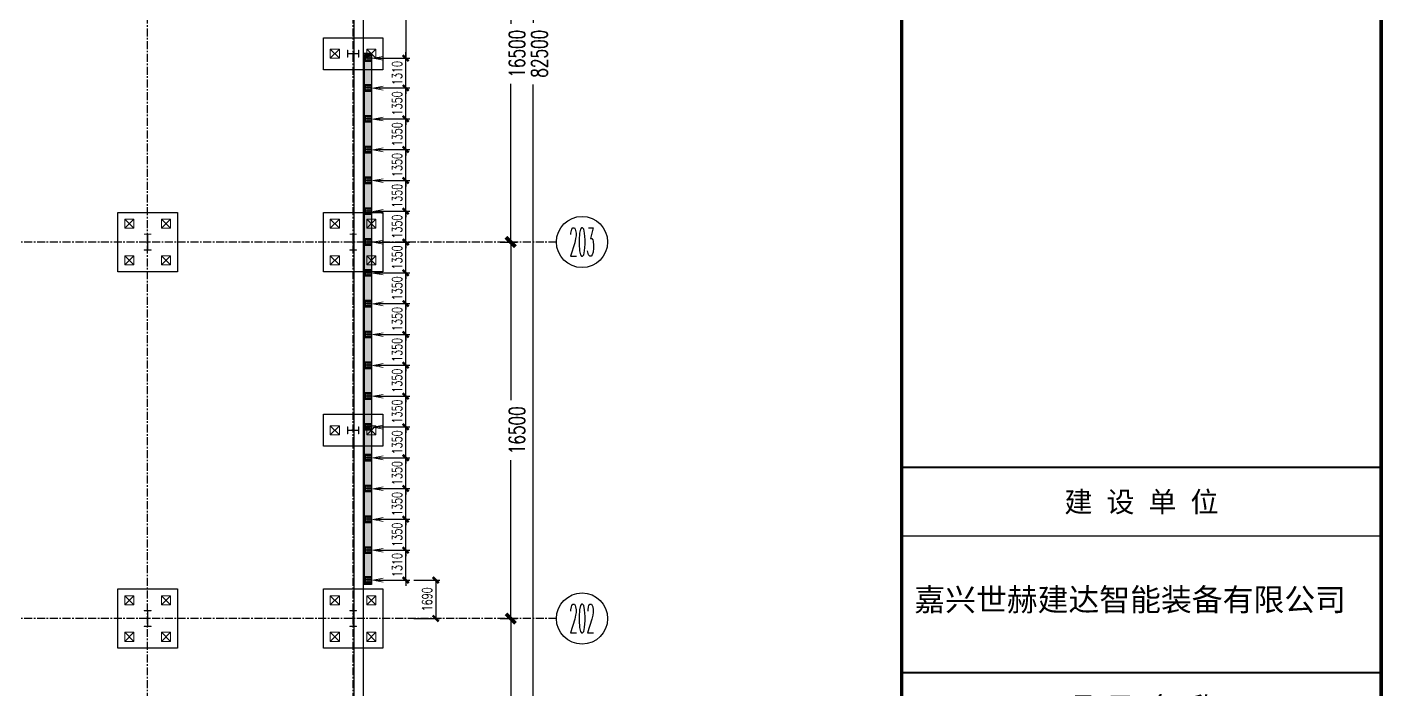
# Model space of a CAD drawing. Extents: x 782294 to 1727252, y -631030 to 17645.
# Drawn here: x 1160275 to 1219652, y -384468 to -355468 of the extents above; entities that cross this region are included whole.
import ezdxf
from ezdxf.enums import TextEntityAlignment as Align

# ---------------------------------------------------------------- set-up
doc = ezdxf.new("R2010")
doc.units = 0
doc.linetypes.add('CENTER', pattern=[2, 1.25, -0.25, 0.25, -0.25])
doc.layers.get('Defpoints').update_dxf_attribs({"color": 210})
for name, color, linetype in [('!ZN1-标注-173', 173, 'Continuous'), ('!ZN3-铝板幕墙-3', 3, 'Continuous'), ('0-cxFrame', 155, 'Continuous'), ('2钢材断面', 2, 'Continuous'), ('30预埋件', 30, 'Continuous'), ('3符号', 3, 'Continuous'), ('40钢材投影', 40, 'Continuous'), ('ALT_CEN-0-30', 1, 'CENTER'), ('DIM', 173, 'Continuous'), ('DOTE', 1, 'CENTER'), ('S-BKL', 4, 'Continuous'), ('S-DOTE1', 140, 'CENTER'), ('S-HATCH1-W', 252, 'Continuous'), ('结构轮廓线', 1, 'Continuous')]:
    doc.layers.add(name, color=color, linetype=linetype)
for name, color, linetype, lineweight in [('0-cxText', 131, 'Continuous', 25), ('S-col', 2, 'Continuous', 0), ('S-zhuang', 1, 'Continuous', 0)]:
    doc.layers.add(name, color=color, linetype=linetype, lineweight=lineweight)
doc.layers.add('A-云线2', color=3, linetype='Continuous', plot=False)
doc.styles.add('_TCH_AXIS', font='COMPLEX', dxfattribs={"bigfont": 'GBCBIG'})
doc.styles.add('cx_biaoti', font='')
doc.styles.add('cx_tuming', font='simhei.ttf')
doc.styles.add('cx_tuqian1', font='')
doc.styles.add('DHTEXT-1', font='romans.shx', dxfattribs={"width": 0.7, "bigfont": 'chinese.shx'})
doc.styles.add('黑体', font='simhei.ttf', dxfattribs={"height": 12})
doc.styles.get('cx_biaoti').set_extended_font_data('SimSun')
doc.styles.get('cx_tuqian1').set_extended_font_data('SimSun')
doc.dimstyles.new('ZN175', dxfattribs={"dimscale": 175, "dimtxt": 2.5, "dimasz": 1.5, "dimexe": 1, "dimexo": 2, "dimgap": 0.9, "dimtad": 1, "dimdec": 0, "dimdsep": 46, "dimtxsty": 'DHTEXT-1', "dimblk": 'ARCHTICK', "dimcen": 2.5, "dimclrd": 173, "dimclre": 173, "dimclrt": 7, "dimazin": 2, "dimtfac": 1, "dimtdec": 0, "dimtix": 1, "dimtmove": 2, "dimatfit": 3, "dimfxl": 0, "dimtolj": 1, "dimtzin": 0, "dimarcsym": 0})
doc.dimstyles.new('ZN280', dxfattribs={"dimscale": 280, "dimtxt": 2.5, "dimasz": 1.5, "dimexe": 1, "dimexo": 2, "dimgap": 0.9, "dimtad": 1, "dimdec": 0, "dimdsep": 46, "dimtxsty": 'DHTEXT-1', "dimblk": 'ARCHTICK', "dimcen": 2.5, "dimclrd": 173, "dimclre": 173, "dimclrt": 7, "dimazin": 2, "dimtfac": 1, "dimtdec": 0, "dimtix": 1, "dimtmove": 2, "dimatfit": 3, "dimfxl": 0, "dimarcsym": 0})

# ---------------------------------------------------------------- blocks, each defined once
blk = doc.blocks.new('zjcx_lan_xiangmu(Dragon)')
for p, q in [((-7000, 9000), (0, 9000)), ((-7000, 6000), (0, 6000)), ((-7000, 3000), (0, 3000)), ((-5000, 1000), (-5000, 0))]:
    blk.add_line(p, q)
at = {"const_width": 30}
for points in [[(-7000, 10000), (0, 10000)], [(-7000, 7000), (0, 7000)], [(-7000, 7000), (0, 7000)], [(-7000, 4000), (0, 4000)], [(-7000, 4000), (0, 4000)], [(-7000, 1000), (0, 1000)], [(-7000, 0), (0, 0)]]:
    blk.add_lwpolyline(points, dxfattribs=at)
blk.add_lwpolyline([(-7000, 10000), (0, 10000), (0, 0), (-7000, 0)], close=True)
at = {"style": 'cx_biaoti'}
for s, p in [('建 设 单 位', (-3500, 9500)), ('项 目 名 称', (-3500, 6500)), ('子 项 名 称', (-3500, 3500)), ('工程编号', (-6013, 500))]:
    blk.add_text(s, height=300, dxfattribs=at).set_placement(p, align=Align.MIDDLE)
blk = doc.blocks.new('T-项目(Dragon)')
blk.add_blockref('zjcx_lan_xiangmu(Dragon)', (0, 0))
at = {"color": 3, "style": 'cx_tuming'}
for s, height, p in [('嘉兴世赫建达智能装备有限公司', 330, (-6816, 7901)), ('年产500套智能装备建设项目 ', 350, (-6638, 4859))]:
    blk.add_text(s, height=height, dxfattribs=at).set_placement(p)
blk = doc.blocks.new('zjcx_T1(Dragon)')
at = {"layer": '0-cxFrame', "const_width": 50}
blk.add_lwpolyline([(-7000, 0), (0, 0), (0, 57400), (-7000, 57400)], close=True, dxfattribs=at)
at = {"layer": '0-cxFrame'}
blk.add_blockref('T-项目(Dragon)', (0, 15000), dxfattribs=at)
blk = doc.blocks.new('TK22.A1 L(Dragon)')
at = {"layer": '0-cxFrame', "const_width": 0.5}
for points in [[(-80, 10), (-821, 10), (-821, 584), (-80, 584)], [(-10, 10), (-80, 10), (-80, 584), (-10, 584)]]:
    blk.add_lwpolyline(points, close=True, dxfattribs=at)
at = {"layer": '0-cxFrame', "xscale": 0.01, "yscale": 0.01, "zscale": 0.01}
blk.add_blockref('zjcx_T1(Dragon)', (-10, 10), dxfattribs=at)
at = {"style": '黑体', "flags": 4}
blk.add_attdef('图幅', text='', height=3.3, dxfattribs=at).set_placement((-40, 3), align=Align.RIGHT)
at = {"layer": '0-cxText', "flags": 4}
for tag, height, style, p in [('建设单位', 3.5, 'cx_tuming', (-45, 240)), ('项目名称', 3.5, 'cx_tuming', (-45, 210)), ('子项名称', 3.5, 'cx_tuming', (-45, 180)), ('工程编号', 3.3, 'cx_tuqian1', (-35, 165)), ('图名1', 3.5, 'cx_tuming', (-45, 87)), ('图名2', 3.5, 'cx_tuming', (-45, 79)), ('图名3', 3.5, 'cx_tuming', (-45, 71)), ('出图日期', 3.3, 'cx_tuqian1', (-39, 60)), ('专业', 3.3, 'cx_tuqian1', (-55, 52)), ('图号', 3.3, 'cx_tuqian1', (-55, 44)), ('版次', 3.3, 'cx_tuqian1', (-20, 44))]:
    blk.add_attdef(tag, text='', height=height, dxfattribs=dict(at, style=style)).set_placement(p, align=Align.MIDDLE)
at = {"layer": 'Defpoints', "color": 6, "flags": 4}
for tag, height, style, p in [('tufu', 3.3, '黑体', (-12, 12)), ('dwfname', 4, 'cx_tuqian1', (-80, 3))]:
    blk.add_attdef(tag, text='', height=height, dxfattribs=dict(at, style=style)).set_placement(p, align=Align.RIGHT)
blk = doc.blocks.new('_ArchTick')
at = {"color": 0, "linetype": 'ByBlock', "const_width": 0.4}
blk.add_lwpolyline([(-0.5, -0.5), (0.5, 0.5)], dxfattribs=at)
blk = doc.blocks.new('*D1424')
at = {"layer": 'Defpoints', "color": 0, "ltscale": 2800, "transparency": 16777216}
for p in [(162184, 49500), (162184, 33000), (163200, 33000)]:
    blk.add_point(p, dxfattribs=at)
at = {"layer": 'DIM', "color": 173, "linetype": 'ByBlock', "lineweight": -2, "ltscale": 2800, "transparency": 16777216}
for p, q in [((162744, 49500), (163480, 49500)), ((163200, 49500), (163200, 42564)), ((163200, 33000), (163200, 39936)), ((162744, 33000), (163480, 33000))]:
    blk.add_line(p, q, dxfattribs=at)
at = {"layer": 'DIM', "color": 173, "lineweight": -2, "ltscale": 2800, "transparency": 16777216, "xscale": 420, "yscale": 420, "zscale": 420}
for p, rotation in [((163200, 49500), 90), ((163200, 33000), 270)]:
    blk.add_blockref('_ArchTick', p, dxfattribs=dict(at, rotation=rotation))
at = {"layer": 'DIM', "color": 7, "ltscale": 2800, "transparency": 16777216, "insert": (163475, 41250), "char_height": 700, "attachment_point": 5, "rotation": 90, "style": 'DHTEXT-1'}
blk.add_mtext('16500', dxfattribs=at)
blk = doc.blocks.new('*D1425')
at = {"layer": 'Defpoints', "color": 0, "ltscale": 2800, "transparency": 16777216}
for p in [(162184, 33000), (162184, 16500), (163200, 16500)]:
    blk.add_point(p, dxfattribs=at)
at = {"layer": 'DIM', "color": 173, "linetype": 'ByBlock', "lineweight": -2, "ltscale": 2800, "transparency": 16777216}
for p, q in [((162744, 33000), (163480, 33000)), ((163200, 33000), (163200, 26064)), ((163200, 16500), (163200, 23436)), ((162744, 16500), (163480, 16500))]:
    blk.add_line(p, q, dxfattribs=at)
at = {"layer": 'DIM', "color": 173, "lineweight": -2, "ltscale": 2800, "transparency": 16777216, "xscale": 420, "yscale": 420, "zscale": 420}
for p, rotation in [((163200, 33000), 90), ((163200, 16500), 270)]:
    blk.add_blockref('_ArchTick', p, dxfattribs=dict(at, rotation=rotation))
at = {"layer": 'DIM', "color": 7, "ltscale": 2800, "transparency": 16777216, "insert": (163475, 24750), "char_height": 700, "attachment_point": 5, "rotation": 90, "style": 'DHTEXT-1'}
blk.add_mtext('16500', dxfattribs=at)
blk = doc.blocks.new('*D1426')
at = {"layer": 'Defpoints', "color": 0, "ltscale": 2800, "transparency": 16777216}
for p in [(162184, 16500), (162184, 0), (163200, 0)]:
    blk.add_point(p, dxfattribs=at)
at = {"layer": 'DIM', "color": 173, "linetype": 'ByBlock', "lineweight": -2, "ltscale": 2800, "transparency": 16777216}
for p, q in [((162744, 16500), (163480, 16500)), ((163200, 16500), (163200, 9564)), ((163200, 0), (163200, 6936)), ((162744, 0), (163480, 0))]:
    blk.add_line(p, q, dxfattribs=at)
at = {"layer": 'DIM', "color": 173, "lineweight": -2, "ltscale": 2800, "transparency": 16777216, "xscale": 420, "yscale": 420, "zscale": 420}
for p, rotation in [((163200, 16500), 90), ((163200, 0), 270)]:
    blk.add_blockref('_ArchTick', p, dxfattribs=dict(at, rotation=rotation))
at = {"layer": 'DIM', "color": 7, "ltscale": 2800, "transparency": 16777216, "insert": (163475, 8250), "char_height": 700, "attachment_point": 5, "rotation": 90, "style": 'DHTEXT-1'}
blk.add_mtext('16500', dxfattribs=at)
blk = doc.blocks.new('*D1471')
at = {"layer": 'Defpoints', "color": 0, "ltscale": 2800, "transparency": 16777216}
for p in [(162284, 82500), (162284, 0), (164180, 0)]:
    blk.add_point(p, dxfattribs=at)
at = {"layer": 'DIM', "color": 173, "linetype": 'ByBlock', "lineweight": -2, "ltscale": 2800, "transparency": 16777216}
for p, q in [((162844, 82500), (164460, 82500)), ((164180, 82500), (164180, 42599)), ((164180, 0), (164180, 39901)), ((162844, 0), (164460, 0))]:
    blk.add_line(p, q, dxfattribs=at)
at = {"layer": 'DIM', "color": 173, "lineweight": -2, "ltscale": 2800, "transparency": 16777216, "xscale": 420, "yscale": 420, "zscale": 420}
for p, rotation in [((164180, 82500), 90), ((164180, 0), 270)]:
    blk.add_blockref('_ArchTick', p, dxfattribs=dict(at, rotation=rotation))
at = {"layer": 'DIM', "color": 7, "ltscale": 2800, "transparency": 16777216, "insert": (164455, 41250), "char_height": 700, "attachment_point": 5, "rotation": 90, "style": 'DHTEXT-1'}
blk.add_mtext('82500', dxfattribs=at)
blk = doc.blocks.new('卓越-轴号')
blk.add_circle((0, 0), 4)
at = {"color": 0, "style": '_TCH_AXIS', "width": 1.041667, "flags": 8}
blk.add_attdef('A', text='', height=4.48, dxfattribs=at).set_placement((-2, -2.24), (2, -2.24), align=Align.FIT)
blk = doc.blocks.new('20250913105916')
at = {"layer": '结构轮廓线', "color": 1, "ltscale": 500}
for p, q in [((157100, 41260), (156750, 41260)), ((157100, 41260), (157100, 17990)), ((157100, 17990), (156750, 17990))]:
    blk.add_line(p, q, dxfattribs=at)
blk = doc.blocks.new('20250903183753')
at = {"layer": '2钢材断面'}
for p, q in [((150, 0), (-150, 0)), ((-150, 0), (-150, -300)), ((150, -300), (150, 0)), ((-150, -300), (150, -300))]:
    blk.add_line(p, q, dxfattribs=at)
at = {"layer": '40钢材投影'}
for centre, radius in [((-100, -50), 12), ((-100, -150), 12), ((-100, -250), 12), ((-100, -50), 6), ((-100, -150), 6), ((-100, -250), 6), ((0, -50), 12), ((0, -150), 12), ((0, -250), 12), ((0, -50), 6), ((0, -150), 6), ((0, -250), 6), ((100, -50), 12), ((100, -150), 12), ((100, -251), 12), ((100, -50), 6), ((100, -150), 6), ((100, -251), 6)]:
    blk.add_circle(centre, radius, dxfattribs=at)
at = {"layer": 'ALT_CEN-0-30', "ltscale": 20}
for p, q in [((-100, 0), (-100, -300)), ((0, 0), (0, -300)), ((100, 0), (100, -300)), ((-150, -50), (150, -50)), ((-150, -150), (150, -150)), ((-150, -250), (150, -250))]:
    blk.add_line(p, q, dxfattribs=at)
blk = doc.blocks.new('20250903183821')
at = {"ltscale": 50}
blk.add_blockref('20250903183753', (0, 0), dxfattribs=at)
at = {"layer": '30预埋件', "style": 'DHTEXT-1', "text_generation_flag": 6, "width": 0.55}
blk.add_attdef('B', (-105, 65), '', height=450, rotation=180, dxfattribs=at)
blk = doc.blocks.new('20250904082940')
at = {"ltscale": 500}
ref = blk.add_blockref('20250903183821', (0, -20), dxfattribs=dict(at, xscale=-1))
ref.add_attrib('B', 'A', (105, 495), dxfattribs={"layer": '30预埋件', "height": 450, "style": 'DHTEXT-1', "text_generation_flag": 6, "width": 0.55})
blk = doc.blocks.new('20250913102643')
at = {"layer": 'A-云线2', "ltscale": 10, "rotation": 270}
for p in [(157120, 41060), (157120, 39750), (157120, 38400), (157120, 37050), (157120, 35700), (157120, 34350), (157120, 33000), (157120, 31650), (157120, 30300), (157120, 28950), (157120, 27600), (157120, 26250), (157120, 24900), (157120, 23550), (157120, 22200), (157120, 20850), (157120, 19500), (157120, 18190)]:
    blk.add_blockref('20250904082940', p, dxfattribs=at)
blk = doc.blocks.new('*D919')
at = {"layer": 'Defpoints', "color": 0, "ltscale": 1750, "transparency": 16777216}
for p in [(1175170, -356826), (1176855, -356826), (1175170, -358136)]:
    blk.add_point(p, dxfattribs=at)
at = {"layer": 'DIM', "color": 173, "linetype": 'ByBlock', "lineweight": -2, "ltscale": 1750, "transparency": 16777216}
for p, q in [((1175520, -356826), (1177030, -356826)), ((1176855, -356826), (1176855, -356563)), ((1176855, -358136), (1176855, -356826)), ((1175520, -358136), (1177030, -358136)), ((1176855, -358136), (1176855, -358398))]:
    blk.add_line(p, q, dxfattribs=at)
at = {"layer": 'DIM', "color": 173, "lineweight": -2, "ltscale": 1750, "transparency": 16777216, "xscale": 262.5, "yscale": 262.5, "zscale": 262.5}
for p, rotation in [((1176855, -356826), 270), ((1176855, -358136), 90)]:
    blk.add_blockref('_ArchTick', p, dxfattribs=dict(at, rotation=rotation))
at = {"layer": 'DIM', "color": 7, "ltscale": 1750, "transparency": 16777216, "insert": (1176479, -357481), "char_height": 437.5, "attachment_point": 5, "rotation": 90, "style": 'DHTEXT-1'}
blk.add_mtext('\\A1;1310', dxfattribs=at)
blk = doc.blocks.new('*D920')
at = {"layer": 'Defpoints', "color": 0, "ltscale": 1750, "transparency": 16777216}
for p in [(1175170, -358136), (1176855, -358136), (1175170, -359486)]:
    blk.add_point(p, dxfattribs=at)
at = {"layer": 'DIM', "color": 173, "linetype": 'ByBlock', "lineweight": -2, "ltscale": 1750, "transparency": 16777216}
for p, q in [((1176855, -358136), (1176855, -357873)), ((1175520, -358136), (1177030, -358136)), ((1176855, -359486), (1176855, -358136)), ((1175520, -359486), (1177030, -359486)), ((1176855, -359486), (1176855, -359748))]:
    blk.add_line(p, q, dxfattribs=at)
at = {"layer": 'DIM', "color": 173, "lineweight": -2, "ltscale": 1750, "transparency": 16777216, "xscale": 262.5, "yscale": 262.5, "zscale": 262.5}
for p, rotation in [((1176855, -358136), 270), ((1176855, -359486), 90)]:
    blk.add_blockref('_ArchTick', p, dxfattribs=dict(at, rotation=rotation))
at = {"layer": 'DIM', "color": 7, "ltscale": 1750, "transparency": 16777216, "insert": (1176479, -358811), "char_height": 437.5, "attachment_point": 5, "rotation": 90, "style": 'DHTEXT-1'}
blk.add_mtext('\\A1;1350', dxfattribs=at)
blk = doc.blocks.new('*D921')
at = {"layer": 'Defpoints', "color": 0, "ltscale": 1750, "transparency": 16777216}
for p in [(1175170, -359486), (1176855, -359486), (1175170, -360836)]:
    blk.add_point(p, dxfattribs=at)
at = {"layer": 'DIM', "color": 173, "linetype": 'ByBlock', "lineweight": -2, "ltscale": 1750, "transparency": 16777216}
for p, q in [((1176855, -359486), (1176855, -359223)), ((1175520, -359486), (1177030, -359486)), ((1176855, -360836), (1176855, -359486)), ((1175520, -360836), (1177030, -360836)), ((1176855, -360836), (1176855, -361098))]:
    blk.add_line(p, q, dxfattribs=at)
at = {"layer": 'DIM', "color": 173, "lineweight": -2, "ltscale": 1750, "transparency": 16777216, "xscale": 262.5, "yscale": 262.5, "zscale": 262.5}
for p, rotation in [((1176855, -359486), 270), ((1176855, -360836), 90)]:
    blk.add_blockref('_ArchTick', p, dxfattribs=dict(at, rotation=rotation))
at = {"layer": 'DIM', "color": 7, "ltscale": 1750, "transparency": 16777216, "insert": (1176479, -360161), "char_height": 437.5, "attachment_point": 5, "rotation": 90, "style": 'DHTEXT-1'}
blk.add_mtext('\\A1;1350', dxfattribs=at)
blk = doc.blocks.new('*D922')
at = {"layer": 'Defpoints', "color": 0, "ltscale": 1750, "transparency": 16777216}
for p in [(1175170, -360836), (1176855, -360836), (1175170, -362186)]:
    blk.add_point(p, dxfattribs=at)
at = {"layer": 'DIM', "color": 173, "linetype": 'ByBlock', "lineweight": -2, "ltscale": 1750, "transparency": 16777216}
for p, q in [((1175520, -360836), (1177030, -360836)), ((1176855, -360836), (1176855, -360573)), ((1176855, -362186), (1176855, -360836)), ((1175520, -362186), (1177030, -362186)), ((1176855, -362186), (1176855, -362448))]:
    blk.add_line(p, q, dxfattribs=at)
at = {"layer": 'DIM', "color": 173, "lineweight": -2, "ltscale": 1750, "transparency": 16777216, "xscale": 262.5, "yscale": 262.5, "zscale": 262.5}
for p, rotation in [((1176855, -360836), 270), ((1176855, -362186), 90)]:
    blk.add_blockref('_ArchTick', p, dxfattribs=dict(at, rotation=rotation))
at = {"layer": 'DIM', "color": 7, "ltscale": 1750, "transparency": 16777216, "insert": (1176479, -361511), "char_height": 437.5, "attachment_point": 5, "rotation": 90, "style": 'DHTEXT-1'}
blk.add_mtext('\\A1;1350', dxfattribs=at)
blk = doc.blocks.new('*D923')
at = {"layer": 'Defpoints', "color": 0, "ltscale": 1750, "transparency": 16777216}
for p in [(1175170, -362186), (1176855, -362186), (1175170, -363536)]:
    blk.add_point(p, dxfattribs=at)
at = {"layer": 'DIM', "color": 173, "linetype": 'ByBlock', "lineweight": -2, "ltscale": 1750, "transparency": 16777216}
for p, q in [((1175520, -362186), (1177030, -362186)), ((1176855, -362186), (1176855, -361923)), ((1176855, -363536), (1176855, -362186)), ((1175520, -363536), (1177030, -363536)), ((1176855, -363536), (1176855, -363798))]:
    blk.add_line(p, q, dxfattribs=at)
at = {"layer": 'DIM', "color": 173, "lineweight": -2, "ltscale": 1750, "transparency": 16777216, "xscale": 262.5, "yscale": 262.5, "zscale": 262.5}
for p, rotation in [((1176855, -362186), 270), ((1176855, -363536), 90)]:
    blk.add_blockref('_ArchTick', p, dxfattribs=dict(at, rotation=rotation))
at = {"layer": 'DIM', "color": 7, "ltscale": 1750, "transparency": 16777216, "insert": (1176479, -362861), "char_height": 437.5, "attachment_point": 5, "rotation": 90, "style": 'DHTEXT-1'}
blk.add_mtext('\\A1;1350', dxfattribs=at)
blk = doc.blocks.new('*D924')
at = {"layer": 'Defpoints', "color": 0, "ltscale": 1750, "transparency": 16777216}
for p in [(1175170, -363536), (1176855, -363536), (1175170, -364886)]:
    blk.add_point(p, dxfattribs=at)
at = {"layer": 'DIM', "color": 173, "linetype": 'ByBlock', "lineweight": -2, "ltscale": 1750, "transparency": 16777216}
for p, q in [((1176855, -363536), (1176855, -363273)), ((1175520, -363536), (1177030, -363536)), ((1176855, -364886), (1176855, -363536)), ((1175520, -364886), (1177030, -364886)), ((1176855, -364886), (1176855, -365148))]:
    blk.add_line(p, q, dxfattribs=at)
at = {"layer": 'DIM', "color": 173, "lineweight": -2, "ltscale": 1750, "transparency": 16777216, "xscale": 262.5, "yscale": 262.5, "zscale": 262.5}
for p, rotation in [((1176855, -363536), 270), ((1176855, -364886), 90)]:
    blk.add_blockref('_ArchTick', p, dxfattribs=dict(at, rotation=rotation))
at = {"layer": 'DIM', "color": 7, "ltscale": 1750, "transparency": 16777216, "insert": (1176479, -364211), "char_height": 437.5, "attachment_point": 5, "rotation": 90, "style": 'DHTEXT-1'}
blk.add_mtext('\\A1;1350', dxfattribs=at)
blk = doc.blocks.new('*D925')
at = {"layer": 'Defpoints', "color": 0, "ltscale": 1750, "transparency": 16777216}
for p in [(1175170, -364886), (1176855, -364886), (1175170, -366236)]:
    blk.add_point(p, dxfattribs=at)
at = {"layer": 'DIM', "color": 173, "linetype": 'ByBlock', "lineweight": -2, "ltscale": 1750, "transparency": 16777216}
for p, q in [((1175520, -364886), (1177030, -364886)), ((1176855, -364886), (1176855, -364623)), ((1176855, -366236), (1176855, -364886)), ((1175520, -366236), (1177030, -366236)), ((1176855, -366236), (1176855, -366498))]:
    blk.add_line(p, q, dxfattribs=at)
at = {"layer": 'DIM', "color": 173, "lineweight": -2, "ltscale": 1750, "transparency": 16777216, "xscale": 262.5, "yscale": 262.5, "zscale": 262.5}
for p, rotation in [((1176855, -364886), 270), ((1176855, -366236), 90)]:
    blk.add_blockref('_ArchTick', p, dxfattribs=dict(at, rotation=rotation))
at = {"layer": 'DIM', "color": 7, "ltscale": 1750, "transparency": 16777216, "insert": (1176479, -365561), "char_height": 437.5, "attachment_point": 5, "rotation": 90, "style": 'DHTEXT-1'}
blk.add_mtext('\\A1;1350', dxfattribs=at)
blk = doc.blocks.new('*D926')
at = {"layer": 'Defpoints', "color": 0, "ltscale": 1750, "transparency": 16777216}
for p in [(1175170, -366236), (1176855, -366236), (1175170, -367586)]:
    blk.add_point(p, dxfattribs=at)
at = {"layer": 'DIM', "color": 173, "linetype": 'ByBlock', "lineweight": -2, "ltscale": 1750, "transparency": 16777216}
for p, q in [((1175520, -366236), (1177030, -366236)), ((1176855, -366236), (1176855, -365973)), ((1176855, -367586), (1176855, -366236)), ((1175520, -367586), (1177030, -367586)), ((1176855, -367586), (1176855, -367848))]:
    blk.add_line(p, q, dxfattribs=at)
at = {"layer": 'DIM', "color": 173, "lineweight": -2, "ltscale": 1750, "transparency": 16777216, "xscale": 262.5, "yscale": 262.5, "zscale": 262.5}
for p, rotation in [((1176855, -366236), 270), ((1176855, -367586), 90)]:
    blk.add_blockref('_ArchTick', p, dxfattribs=dict(at, rotation=rotation))
at = {"layer": 'DIM', "color": 7, "ltscale": 1750, "transparency": 16777216, "insert": (1176479, -366911), "char_height": 437.5, "attachment_point": 5, "rotation": 90, "style": 'DHTEXT-1'}
blk.add_mtext('\\A1;1350', dxfattribs=at)
blk = doc.blocks.new('*D927')
at = {"layer": 'Defpoints', "color": 0, "ltscale": 1750, "transparency": 16777216}
for p in [(1175170, -367586), (1176855, -367586), (1175170, -368936)]:
    blk.add_point(p, dxfattribs=at)
at = {"layer": 'DIM', "color": 173, "linetype": 'ByBlock', "lineweight": -2, "ltscale": 1750, "transparency": 16777216}
for p, q in [((1176855, -367586), (1176855, -367323)), ((1175520, -367586), (1177030, -367586)), ((1176855, -368936), (1176855, -367586)), ((1175520, -368936), (1177030, -368936)), ((1176855, -368936), (1176855, -369198))]:
    blk.add_line(p, q, dxfattribs=at)
at = {"layer": 'DIM', "color": 173, "lineweight": -2, "ltscale": 1750, "transparency": 16777216, "xscale": 262.5, "yscale": 262.5, "zscale": 262.5}
for p, rotation in [((1176855, -367586), 270), ((1176855, -368936), 90)]:
    blk.add_blockref('_ArchTick', p, dxfattribs=dict(at, rotation=rotation))
at = {"layer": 'DIM', "color": 7, "ltscale": 1750, "transparency": 16777216, "insert": (1176479, -368261), "char_height": 437.5, "attachment_point": 5, "rotation": 90, "style": 'DHTEXT-1'}
blk.add_mtext('\\A1;1350', dxfattribs=at)
blk = doc.blocks.new('*D928')
at = {"layer": 'Defpoints', "color": 0, "ltscale": 1750, "transparency": 16777216}
for p in [(1175170, -368936), (1176855, -368936), (1175170, -370286)]:
    blk.add_point(p, dxfattribs=at)
at = {"layer": 'DIM', "color": 173, "linetype": 'ByBlock', "lineweight": -2, "ltscale": 1750, "transparency": 16777216}
for p, q in [((1176855, -368936), (1176855, -368673)), ((1175520, -368936), (1177030, -368936)), ((1176855, -370286), (1176855, -368936)), ((1175520, -370286), (1177030, -370286)), ((1176855, -370286), (1176855, -370548))]:
    blk.add_line(p, q, dxfattribs=at)
at = {"layer": 'DIM', "color": 173, "lineweight": -2, "ltscale": 1750, "transparency": 16777216, "xscale": 262.5, "yscale": 262.5, "zscale": 262.5}
for p, rotation in [((1176855, -368936), 270), ((1176855, -370286), 90)]:
    blk.add_blockref('_ArchTick', p, dxfattribs=dict(at, rotation=rotation))
at = {"layer": 'DIM', "color": 7, "ltscale": 1750, "transparency": 16777216, "insert": (1176479, -369611), "char_height": 437.5, "attachment_point": 5, "rotation": 90, "style": 'DHTEXT-1'}
blk.add_mtext('\\A1;1350', dxfattribs=at)
blk = doc.blocks.new('*D929')
at = {"layer": 'Defpoints', "color": 0, "ltscale": 1750, "transparency": 16777216}
for p in [(1175170, -370286), (1176855, -370286), (1175170, -371636)]:
    blk.add_point(p, dxfattribs=at)
at = {"layer": 'DIM', "color": 173, "linetype": 'ByBlock', "lineweight": -2, "ltscale": 1750, "transparency": 16777216}
for p, q in [((1175520, -370286), (1177030, -370286)), ((1176855, -370286), (1176855, -370023)), ((1176855, -371636), (1176855, -370286)), ((1175520, -371636), (1177030, -371636)), ((1176855, -371636), (1176855, -371898))]:
    blk.add_line(p, q, dxfattribs=at)
at = {"layer": 'DIM', "color": 173, "lineweight": -2, "ltscale": 1750, "transparency": 16777216, "xscale": 262.5, "yscale": 262.5, "zscale": 262.5}
for p, rotation in [((1176855, -370286), 270), ((1176855, -371636), 90)]:
    blk.add_blockref('_ArchTick', p, dxfattribs=dict(at, rotation=rotation))
at = {"layer": 'DIM', "color": 7, "ltscale": 1750, "transparency": 16777216, "insert": (1176479, -370961), "char_height": 437.5, "attachment_point": 5, "rotation": 90, "style": 'DHTEXT-1'}
blk.add_mtext('\\A1;1350', dxfattribs=at)
blk = doc.blocks.new('*D930')
at = {"layer": 'Defpoints', "color": 0, "ltscale": 1750, "transparency": 16777216}
for p in [(1175170, -371636), (1176855, -371636), (1175170, -372986)]:
    blk.add_point(p, dxfattribs=at)
at = {"layer": 'DIM', "color": 173, "linetype": 'ByBlock', "lineweight": -2, "ltscale": 1750, "transparency": 16777216}
for p, q in [((1175520, -371636), (1177030, -371636)), ((1176855, -371636), (1176855, -371373)), ((1176855, -372986), (1176855, -371636)), ((1175520, -372986), (1177030, -372986)), ((1176855, -372986), (1176855, -373248))]:
    blk.add_line(p, q, dxfattribs=at)
at = {"layer": 'DIM', "color": 173, "lineweight": -2, "ltscale": 1750, "transparency": 16777216, "xscale": 262.5, "yscale": 262.5, "zscale": 262.5}
for p, rotation in [((1176855, -371636), 270), ((1176855, -372986), 90)]:
    blk.add_blockref('_ArchTick', p, dxfattribs=dict(at, rotation=rotation))
at = {"layer": 'DIM', "color": 7, "ltscale": 1750, "transparency": 16777216, "insert": (1176479, -372311), "char_height": 437.5, "attachment_point": 5, "rotation": 90, "style": 'DHTEXT-1'}
blk.add_mtext('\\A1;1350', dxfattribs=at)
blk = doc.blocks.new('*D931')
at = {"layer": 'Defpoints', "color": 0, "ltscale": 1750, "transparency": 16777216}
for p in [(1175170, -372986), (1176855, -372986), (1175170, -374336)]:
    blk.add_point(p, dxfattribs=at)
at = {"layer": 'DIM', "color": 173, "linetype": 'ByBlock', "lineweight": -2, "ltscale": 1750, "transparency": 16777216}
for p, q in [((1176855, -372986), (1176855, -372723)), ((1175520, -372986), (1177030, -372986)), ((1176855, -374336), (1176855, -372986)), ((1175520, -374336), (1177030, -374336)), ((1176855, -374336), (1176855, -374598))]:
    blk.add_line(p, q, dxfattribs=at)
at = {"layer": 'DIM', "color": 173, "lineweight": -2, "ltscale": 1750, "transparency": 16777216, "xscale": 262.5, "yscale": 262.5, "zscale": 262.5}
for p, rotation in [((1176855, -372986), 270), ((1176855, -374336), 90)]:
    blk.add_blockref('_ArchTick', p, dxfattribs=dict(at, rotation=rotation))
at = {"layer": 'DIM', "color": 7, "ltscale": 1750, "transparency": 16777216, "insert": (1176479, -373661), "char_height": 437.5, "attachment_point": 5, "rotation": 90, "style": 'DHTEXT-1'}
blk.add_mtext('\\A1;1350', dxfattribs=at)
blk = doc.blocks.new('*D932')
at = {"layer": 'Defpoints', "color": 0, "ltscale": 1750, "transparency": 16777216}
for p in [(1175170, -374336), (1176855, -374336), (1175170, -375686)]:
    blk.add_point(p, dxfattribs=at)
at = {"layer": 'DIM', "color": 173, "linetype": 'ByBlock', "lineweight": -2, "ltscale": 1750, "transparency": 16777216}
for p, q in [((1175520, -374336), (1177030, -374336)), ((1176855, -374336), (1176855, -374073)), ((1176855, -375686), (1176855, -374336)), ((1175520, -375686), (1177030, -375686)), ((1176855, -375686), (1176855, -375948))]:
    blk.add_line(p, q, dxfattribs=at)
at = {"layer": 'DIM', "color": 173, "lineweight": -2, "ltscale": 1750, "transparency": 16777216, "xscale": 262.5, "yscale": 262.5, "zscale": 262.5}
for p, rotation in [((1176855, -374336), 270), ((1176855, -375686), 90)]:
    blk.add_blockref('_ArchTick', p, dxfattribs=dict(at, rotation=rotation))
at = {"layer": 'DIM', "color": 7, "ltscale": 1750, "transparency": 16777216, "insert": (1176479, -375011), "char_height": 437.5, "attachment_point": 5, "rotation": 90, "style": 'DHTEXT-1'}
blk.add_mtext('\\A1;1350', dxfattribs=at)
blk = doc.blocks.new('*D933')
at = {"layer": 'Defpoints', "color": 0, "ltscale": 1750, "transparency": 16777216}
for p in [(1175170, -375686), (1176855, -375686), (1175170, -377036)]:
    blk.add_point(p, dxfattribs=at)
at = {"layer": 'DIM', "color": 173, "linetype": 'ByBlock', "lineweight": -2, "ltscale": 1750, "transparency": 16777216}
for p, q in [((1175520, -375686), (1177030, -375686)), ((1176855, -375686), (1176855, -375423)), ((1176855, -377036), (1176855, -375686)), ((1175520, -377036), (1177030, -377036)), ((1176855, -377036), (1176855, -377298))]:
    blk.add_line(p, q, dxfattribs=at)
at = {"layer": 'DIM', "color": 173, "lineweight": -2, "ltscale": 1750, "transparency": 16777216, "xscale": 262.5, "yscale": 262.5, "zscale": 262.5}
for p, rotation in [((1176855, -375686), 270), ((1176855, -377036), 90)]:
    blk.add_blockref('_ArchTick', p, dxfattribs=dict(at, rotation=rotation))
at = {"layer": 'DIM', "color": 7, "ltscale": 1750, "transparency": 16777216, "insert": (1176479, -376361), "char_height": 437.5, "attachment_point": 5, "rotation": 90, "style": 'DHTEXT-1'}
blk.add_mtext('\\A1;1350', dxfattribs=at)
blk = doc.blocks.new('*D934')
at = {"layer": 'Defpoints', "color": 0, "ltscale": 1750, "transparency": 16777216}
for p in [(1175170, -377036), (1176855, -377036), (1175170, -378386)]:
    blk.add_point(p, dxfattribs=at)
at = {"layer": 'DIM', "color": 173, "linetype": 'ByBlock', "lineweight": -2, "ltscale": 1750, "transparency": 16777216}
for p, q in [((1175520, -377036), (1177030, -377036)), ((1176855, -377036), (1176855, -376773)), ((1176855, -378386), (1176855, -377036)), ((1175520, -378386), (1177030, -378386)), ((1176855, -378386), (1176855, -378648))]:
    blk.add_line(p, q, dxfattribs=at)
at = {"layer": 'DIM', "color": 173, "lineweight": -2, "ltscale": 1750, "transparency": 16777216, "xscale": 262.5, "yscale": 262.5, "zscale": 262.5}
for p, rotation in [((1176855, -377036), 270), ((1176855, -378386), 90)]:
    blk.add_blockref('_ArchTick', p, dxfattribs=dict(at, rotation=rotation))
at = {"layer": 'DIM', "color": 7, "ltscale": 1750, "transparency": 16777216, "insert": (1176479, -377711), "char_height": 437.5, "attachment_point": 5, "rotation": 90, "style": 'DHTEXT-1'}
blk.add_mtext('\\A1;1350', dxfattribs=at)
blk = doc.blocks.new('*D935')
at = {"layer": 'Defpoints', "color": 0, "ltscale": 1750, "transparency": 16777216}
for p in [(1175170, -378386), (1176855, -378386), (1175170, -379696)]:
    blk.add_point(p, dxfattribs=at)
at = {"layer": 'DIM', "color": 173, "linetype": 'ByBlock', "lineweight": -2, "ltscale": 1750, "transparency": 16777216}
for p, q in [((1176855, -378386), (1176855, -378123)), ((1175520, -378386), (1177030, -378386)), ((1176855, -379696), (1176855, -378386)), ((1175520, -379696), (1177030, -379696)), ((1176855, -379696), (1176855, -379958))]:
    blk.add_line(p, q, dxfattribs=at)
at = {"layer": 'DIM', "color": 173, "lineweight": -2, "ltscale": 1750, "transparency": 16777216, "xscale": 262.5, "yscale": 262.5, "zscale": 262.5}
for p, rotation in [((1176855, -378386), 270), ((1176855, -379696), 90)]:
    blk.add_blockref('_ArchTick', p, dxfattribs=dict(at, rotation=rotation))
at = {"layer": 'DIM', "color": 7, "ltscale": 1750, "transparency": 16777216, "insert": (1176479, -379041), "char_height": 437.5, "attachment_point": 5, "rotation": 90, "style": 'DHTEXT-1'}
blk.add_mtext('\\A1;1310', dxfattribs=at)
blk = doc.blocks.new('*D1473')
at = {"layer": 'Defpoints', "color": 0, "ltscale": 1750, "transparency": 16777216}
for p in [(1175170, -341296), (1175170, -356826), (1176855, -356826)]:
    blk.add_point(p, dxfattribs=at)
at = {"layer": 'DIM', "color": 173, "linetype": 'ByBlock', "lineweight": -2, "ltscale": 1750, "transparency": 16777216}
for p, q in [((1175520, -341296), (1177030, -341296)), ((1176855, -341296), (1176855, -356826)), ((1175520, -356826), (1177030, -356826))]:
    blk.add_line(p, q, dxfattribs=at)
at = {"layer": 'DIM', "color": 173, "lineweight": -2, "ltscale": 1750, "transparency": 16777216, "xscale": 262.5, "yscale": 262.5, "zscale": 262.5}
for p, rotation in [((1176855, -341296), 90), ((1176855, -356826), 270)]:
    blk.add_blockref('_ArchTick', p, dxfattribs=dict(at, rotation=rotation))
at = {"layer": 'DIM', "color": 7, "ltscale": 1750, "transparency": 16777216, "insert": (1176479, -349061), "char_height": 437.5, "attachment_point": 5, "rotation": 90, "style": 'DHTEXT-1'}
blk.add_mtext('\\A1;15530', dxfattribs=at)
blk = doc.blocks.new('*D1475')
at = {"layer": '!ZN1-标注-173', "color": 173, "linetype": 'ByBlock', "lineweight": -2, "ltscale": 1750, "transparency": 16777216}
for p, q in [((1177205, -379696), (1178344, -379696)), ((1178169, -379696), (1178169, -381386)), ((1177205, -381386), (1178344, -381386))]:
    blk.add_line(p, q, dxfattribs=at)
at = {"layer": 'Defpoints', "color": 0, "ltscale": 1750, "transparency": 16777216}
for p in [(1176855, -379696), (1176855, -381386), (1178169, -381386)]:
    blk.add_point(p, dxfattribs=at)
at = {"layer": '!ZN1-标注-173', "color": 173, "lineweight": -2, "ltscale": 1750, "transparency": 16777216, "xscale": 262.5, "yscale": 262.5, "zscale": 262.5}
for p, rotation in [((1178169, -379696), 90), ((1178169, -381386), 270)]:
    blk.add_blockref('_ArchTick', p, dxfattribs=dict(at, rotation=rotation))
at = {"layer": '!ZN1-标注-173', "color": 7, "ltscale": 1750, "transparency": 16777216, "insert": (1177793, -380541), "char_height": 437.5, "attachment_point": 5, "rotation": 90, "style": 'DHTEXT-1'}
blk.add_mtext('\\A1;1690', dxfattribs=at)
blk = doc.blocks.new('20250922145540')
at = {"layer": 'S-col'}
blk.add_lwpolyline([(-195790, 766820), (-195490, 766820), (-195490, 766808), (-195636, 766808), (-195636, 766132), (-195490, 766132), (-195490, 766120), (-195790, 766120), (-195790, 766132), (-195644, 766132), (-195644, 766808), (-195790, 766808)], close=True, dxfattribs=at)
blk = doc.blocks.new('S-ZHUANG-400')
at = {"layer": 'S-zhuang'}
for p, q in [((200, -200), (-200, 200)), ((-200, -200), (200, 200))]:
    blk.add_line(p, q, dxfattribs=at)
blk.add_lwpolyline([(-200, 200), (200, 200), (200, -200), (-200, -200)], close=True, dxfattribs=at)
blk = doc.blocks.new('CT4')
at = {"layer": 'S-DOTE1', "ltscale": 0.25}
for p, q in [((-100031, -169182), (-100031, -169302)), ((-99971, -169242), (-100091, -169242))]:
    blk.add_line(p, q, dxfattribs=at)
at = {"layer": 'S-HATCH1-W'}
blk.add_lwpolyline([(-101331, -170542), (-101331, -167942), (-98731, -167942), (-98731, -170542)], close=True, dxfattribs=at)
at = {"layer": 'S-zhuang', "rotation": 90}
for p in [(-100831, -168442), (-99231, -168442), (-100831, -170042), (-99231, -170042)]:
    blk.add_blockref('S-ZHUANG-400', p, dxfattribs=at)
blk = doc.blocks.new('CT2')
at = {"layer": 'S-DOTE1', "ltscale": 0.25}
for p, q in [((-193565, -187166), (-193685, -187166)), ((-193625, -187226), (-193625, -187106))]:
    blk.add_line(p, q, dxfattribs=at)
at = {"layer": 'S-HATCH1-W'}
blk.add_lwpolyline([(-194325, -185866), (-192925, -185866), (-192925, -188466), (-194325, -188466)], close=True, dxfattribs=at)
at = {"layer": 'S-zhuang'}
for p in [(-193625, -186366), (-193625, -187966)]:
    blk.add_blockref('S-ZHUANG-400', p, dxfattribs=at)
blk = doc.blocks.new('A$C8df6222d')
at = {"layer": 'S-HATCH1-W'}
h = blk.add_hatch(dxfattribs=at)
h.set_pattern_fill('HONEY', color=256, scale=20)
h.set_pattern_definition([(0, (240058.46, 256968.18), (95.25, 54.992613), [63.5, -127]), (120, (240058.46, 256968.18), (-95.25, 54.992613), [63.5, -127]), (60, (240058.46, 256968.18), (2e-07, 109.985226), [-127, 63.5])])
h.paths.add_polyline_path([(157100, 41210), (156800, 41210), (156800, 18040), (157100, 18040)])
at = {"layer": 'S-BKL'}
blk.add_line((156350, 338), (156350, 82500), dxfattribs=at)
blk.add_lwpolyline([(156750, 338), (156750, 82500)], dxfattribs=at)
at = {"layer": 'S-col'}
for points in [[(156550, 41100), (156550, 41400), (156538, 41400), (156538, 41254), (156062, 41254), (156062, 41400), (156050, 41400), (156050, 41100), (156062, 41100), (156062, 41246), (156538, 41246), (156538, 41100)], [(156550, 24600), (156550, 24900), (156538, 24900), (156538, 24754), (156062, 24754), (156062, 24900), (156050, 24900), (156050, 24600), (156062, 24600), (156062, 24746), (156538, 24746), (156538, 24600)]]:
    blk.add_lwpolyline(points, close=True, dxfattribs=at)
at = {"layer": 'S-HATCH1-W'}
blk.add_lwpolyline([(157100, 18040), (156800, 18040), (156800, 41210), (157100, 41210)], close=True, dxfattribs=at)
for p in [(342940, -733470), (351940, -733470), (342940, -749970), (351940, -749970)]:
    blk.add_blockref('20250922145540', p)
at = {"layer": 'S-zhuang', "rotation": 90}
for p in [(-30866, 234875), (-30866, 218375)]:
    blk.add_blockref('CT2', p, dxfattribs=at)
at = {"layer": 'S-zhuang'}
for p in [(247331, 202242), (256331, 202242), (247331, 185742), (256331, 185742)]:
    blk.add_blockref('CT4', p, dxfattribs=at)
blk = doc.blocks.new('20250821100646')
at = {"layer": 'DOTE', "ltscale": 280}
for p, q in [((147300, -10067.4), (147300, 92720)), ((156300, -10067.4), (156300, 92720)), ((165204.2, 33000), (-11095.8, 33000)), ((165204.2, 16500), (-11095.8, 16500))]:
    blk.add_line(p, q, dxfattribs=at)
at = {"layer": '3符号', "color": 7}
ref = blk.add_blockref('卓越-轴号', (166324.2, 33001.1), dxfattribs=dict(at, xscale=280, yscale=280, zscale=280))
ref.add_attrib('A', '203', dxfattribs={"layer": '0', "color": 0, "height": 1254.4, "style": '_TCH_AXIS', "width": 0.347222}).set_placement((165764.2, 32373.9), (166884.2, 32373.9), align=Align.FIT)
ref = blk.add_blockref('卓越-轴号', (166324.2, 16501.1), dxfattribs=dict(at, xscale=280, yscale=280, zscale=280))
ref.add_attrib('A', '202', dxfattribs={"layer": '0', "color": 0, "height": 1254.4, "style": '_TCH_AXIS', "width": 0.347222}).set_placement((165764.2, 15873.9), (166884.2, 15873.9), align=Align.FIT)
at = {"layer": 'DIM', "ltscale": 2800}
for base, p1, p2, picture, middle in [((164179.7, 0), (162284.2, 82500), (162284.2, 0), '*D1471', (164454.7, 41250)), ((163200, 33000), (162184.2, 49500), (162184.2, 33000), '*D1424', (163475, 41250)), ((163200, 16500), (162184.2, 33000), (162184.2, 16500), '*D1425', (163475, 24750)), ((163200, 0), (162184.2, 16500), (162184.2, 0), '*D1426', (163475, 8250))]:
    dim = blk.add_linear_dim(base=base, p1=p1, p2=p2, angle=270, dimstyle='ZN280', dxfattribs=at)
    dim.commit()
    dim.dimension.update_dxf_attribs({"geometry": picture, "text_midpoint": middle, "dimtype": 129})

msp = doc.modelspace()

# ---------------------------------------------------------------- block references
at = {"layer": '!ZN3-铝板幕墙-3', "ltscale": 1750}
msp.add_blockref('A$C8df6222d', (1018254.9, -397885.7), dxfattribs=at)
at = {"layer": '0-cxFrame', "xscale": 300, "yscale": 300, "zscale": 300}
msp.add_blockref('TK22.A1 L(Dragon)', (1222576.7, -452755.4), dxfattribs=at)
at = {"layer": 'DIM', "ltscale": 1500}
msp.add_blockref('20250821100646', (1018254.9, -397885.7), dxfattribs=at)
at = {"layer": '结构轮廓线', "ltscale": 500}
for name in ['20250913105916', '20250913102643']:
    msp.add_blockref(name, (1018254.9, -397885.7), dxfattribs=at)

# ---------------------------------------------------------------- dimensions: what is measured, and where the dimension line sits
at = {"layer": '!ZN1-标注-173', "ltscale": 1750}
dim = msp.add_linear_dim(base=(1178168.9, -381385.7), p1=(1176854.9, -379695.7), p2=(1176854.9, -381385.7), angle=90, dimstyle='ZN175', dxfattribs=at)
dim.commit()
dim.dimension.update_dxf_attribs({"geometry": '*D1475', "text_midpoint": (1177792.7, -380540.7)})
at = {"layer": 'DIM', "ltscale": 1750}
for base, p1, p2, picture, middle in [((1176854.9, -356825.8), (1175170, -341295.7), (1175170, -356825.8), '*D1473', (1176478.7, -349060.8)), ((1176854.9, -356825.8), (1175170, -358135.8), (1175170, -356825.8), '*D919', (1176478.7, -357480.8)), ((1176854.9, -358135.8), (1175170, -359485.8), (1175170, -358135.8), '*D920', (1176478.7, -358810.8)), ((1176854.9, -359485.8), (1175170, -360835.8), (1175170, -359485.8), '*D921', (1176478.7, -360160.8)), ((1176854.9, -360835.8), (1175170, -362185.8), (1175170, -360835.8), '*D922', (1176478.7, -361510.8)), ((1176854.9, -362185.8), (1175170, -363535.8), (1175170, -362185.8), '*D923', (1176478.7, -362860.8)), ((1176854.9, -363535.8), (1175170, -364885.8), (1175170, -363535.8), '*D924', (1176478.7, -364210.8)), ((1176854.9, -364885.8), (1175170, -366235.8), (1175170, -364885.8), '*D925', (1176478.7, -365560.8)), ((1176854.9, -366235.8), (1175170, -367585.8), (1175170, -366235.8), '*D926', (1176478.7, -366910.8)), ((1176854.9, -367585.8), (1175170, -368935.8), (1175170, -367585.8), '*D927', (1176478.7, -368260.8)), ((1176854.9, -368935.8), (1175170, -370285.8), (1175170, -368935.8), '*D928', (1176478.7, -369610.8)), ((1176854.9, -370285.8), (1175170, -371635.8), (1175170, -370285.8), '*D929', (1176478.7, -370960.8)), ((1176854.9, -371635.8), (1175170, -372985.8), (1175170, -371635.8), '*D930', (1176478.7, -372310.8)), ((1176854.9, -372985.8), (1175170, -374335.8), (1175170, -372985.8), '*D931', (1176478.7, -373660.8)), ((1176854.9, -374335.8), (1175170, -375685.8), (1175170, -374335.8), '*D932', (1176478.7, -375010.8)), ((1176854.9, -375685.8), (1175170, -377035.8), (1175170, -375685.8), '*D933', (1176478.7, -376360.8)), ((1176854.9, -377035.8), (1175170, -378385.8), (1175170, -377035.8), '*D934', (1176478.7, -377710.8)), ((1176854.9, -378385.8), (1175170, -379695.7), (1175170, -378385.8), '*D935', (1176478.7, -379040.8))]:
    dim = msp.add_linear_dim(base=base, p1=p1, p2=p2, angle=90, dimstyle='ZN175', dxfattribs=at)
    dim.commit()
    dim.dimension.update_dxf_attribs({"geometry": picture, "text_midpoint": middle})

doc.saveas('drawing.dxf')
